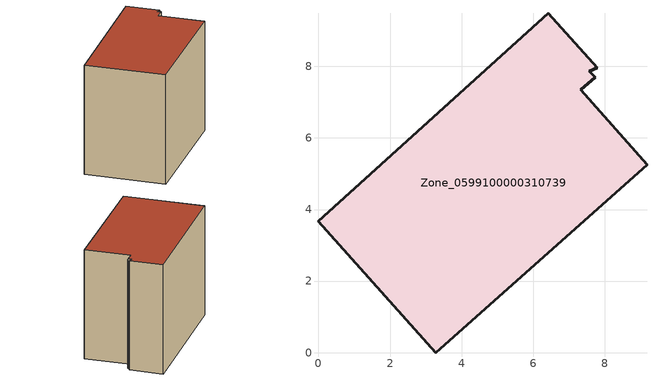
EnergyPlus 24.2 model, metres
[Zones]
Zone_0599100000310739
 floor ground (C_G): 7.73,7.7 7.32,7.34 9.18,5.25 3.28,0 0,3.67 6.42,9.48 7.79,7.97 7.56,7.86 z0
 wall outside (C_F): 3.28,0 9.18,5.25 7.32,7.34 7.73,7.7 7.56,7.86 7.79,7.97 6.42,9.48 0,3.67 3.28,0 z0:6.95
 roof outside (C_R): 7.32,7.34 7.73,7.7 7.56,7.86 7.79,7.97 6.42,9.48 0,3.67 3.28,0 9.18,5.25 z6.95
[BUILDING]
Pand.0599100000310739: North Axis=0; Terrain=City; Loads Convergence Tolerance Value=0.04; Temperature Convergence Tolerance Value=0.4; Solar Distribution=FullExterior; Maximum Number of Warmup Days=25; Minimum Number of Warmup Days=1
[Site:Location]
Rotterdam.The.Hague.AP_ZH_NLD Design_Conditions: Latitude=51.96; Longitude=4.45; Time Zone=1; Elevation=-4.5
[SITE:GROUNDTEMPERATURE:BUILDINGSURFACE]
18, 18, 18, 18, 18, 18, 18, 18, 18, 18, 18, 18
[MATERIAL] Thermal Absorptance=0.9; Solar Absorptance=0.7; Visible Absorptance=0.7
Name | Roughness | Thickness | Conductivity | Density | Specific Heat
G.TI.1946 | MediumSmooth | 0.15 | 1 | 540 | 1210
F.TI.1946 | Rough | 0.3 | 0.857143 | 1920 | 840
R.TI.1946 | MediumRough | 0.2 | 0.1 | 1500 | 1000
[CONSTRUCTION]
C_G: G.TI.1946
C_F: F.TI.1946
C_R: R.TI.1946
[ZONE]
Zone_0599100000310739: Type=1; Multiplier=1; Ceiling Height=Autocalculate; Volume=Autocalculate; Floor Area=autocalculate; Part of Total Floor Area=Yes
[ZONEINFILTRATION:DESIGNFLOWRATE]
Infil_Zone_0599100000310739: Zone or ZoneList or Space or SpaceList=Zone_0599100000310739; Schedule=AlwaysOn; Design Flow Rate Calculation Method=Flow/Area; Flow Rate per Floor Area=0.003; Constant Term Coefficient=1; Temperature Term Coefficient=0; Velocity Term Coefficient=0; Velocity Squared Term Coefficient=0
[HVACTEMPLATE:ZONE:IDEALLOADSAIRSYSTEM]
Zone_0599100000310739: Maximum Heating Supply Air Temperature=50; Minimum Cooling Supply Air Temperature=13; Maximum Heating Supply Air Humidity Ratio=0.0156; Minimum Cooling Supply Air Humidity Ratio=0.0077; Heating Limit=NoLimit; Cooling Limit=NoLimit; Dehumidification Control Type=ConstantSensibleHeatRatio; Cooling Sensible Heat Ratio=0.7; Dehumidification Setpoint=60; Humidification Control Type=None; Humidification Setpoint=30; Outdoor Air Method=None; Outdoor Air Flow Rate per Person=0.00944; Outdoor Air Flow Rate per Zone Floor Area=0; Outdoor Air Flow Rate per Zone=0; Demand Controlled Ventilation Type=None; Outdoor Air Economizer Type=NoEconomizer; Heat Recovery Type=None; Sensible Heat Recovery Effectiveness=0.7; Latent Heat Recovery Effectiveness=0.65
[ZONECONTROL:THERMOSTAT]
ThermostatControl_Zone_0599100000310739: Zone or ZoneList=Zone_0599100000310739; Control Type Schedule=DualSetpointControlType; Control 1=Thermostat_Zone_0599100000310739; Temperature Difference Between Cutout And Setpoint=0
[THERMOSTATSETPOINT:DUALSETPOINT]
Thermostat_Zone_0599100000310739: Heating Setpoint Temperature Schedule=HeatingSetpoint_Zone_0599100000310739; Cooling Setpoint Temperature Schedule=CoolingSetpoint_Zone_0599100000310739
[SCHEDULE:COMPACT]
HeatingSetpoint_Zone_0599100000310739: Through: 12/31, For: AllDays, Until: 24:00, 21
CoolingSetpoint_Zone_0599100000310739: Through: 12/31, For: AllDays, Until: 24:00, 24
DualSetpointControlType: Through: 12/31, For: AllDays, Until: 24:00, 4
AlwaysOn: Through: 12/31, For: AllDays, Until: 24:00, 1
